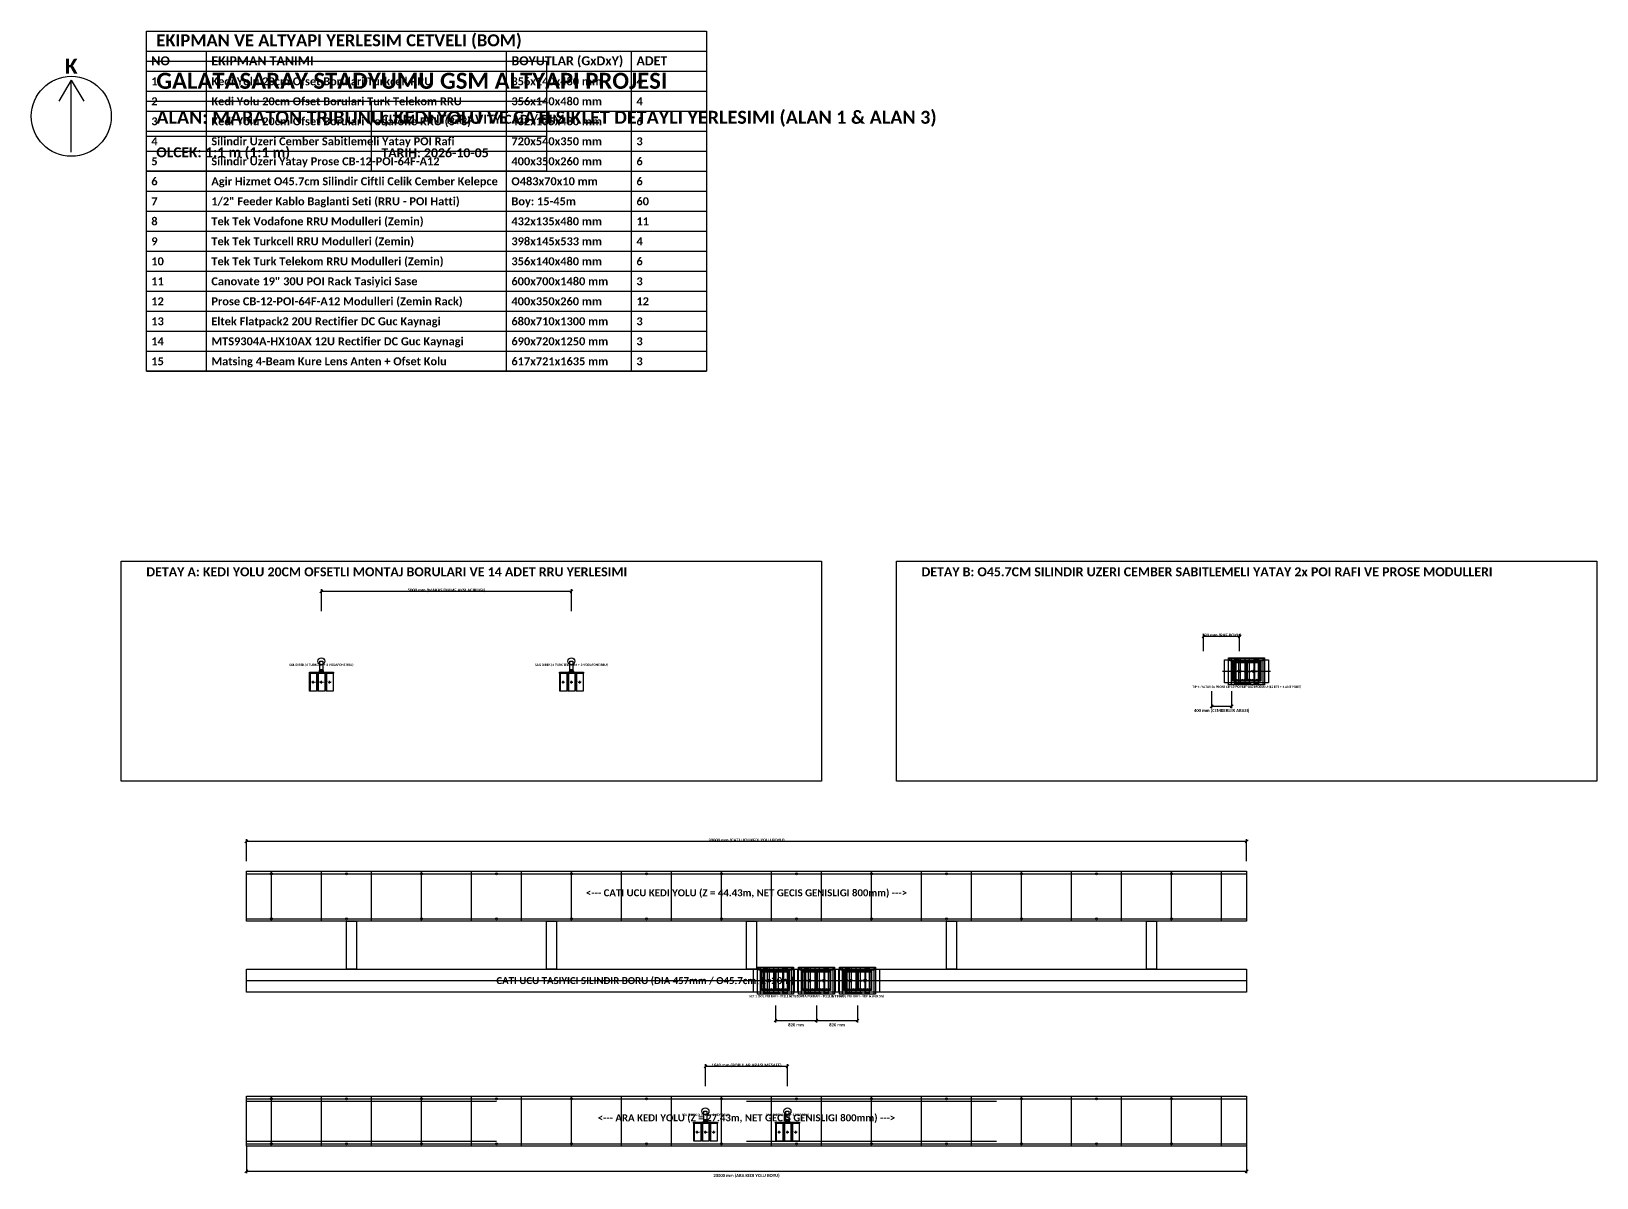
# Model space of a CAD drawing. Header units: metres. Extents: x -17.3 to 15, y -21.4 to 26.3.
# Drawn here: x -17.3 to 14, y 3.37 to 26.3 of the extents above; entities that cross this region are included whole.
import ezdxf
from ezdxf.enums import TextEntityAlignment as Align

# ---------------------------------------------------------------- set-up
doc = ezdxf.new("R2010")
doc.units = ezdxf.units.M
doc.linetypes.add('DASHED', pattern=[10, 5, -5])
for name, color, linetype in [('CELIK_KIRIS_KOLON', 9, 'CONTINUOUS'), ('EKP_POI_MODULLERI', 40, 'CONTINUOUS'), ('EKP_POI_TASIYICI_SASE', 30, 'CONTINUOUS'), ('EKP_TURK_TELEKOM_RRU', 4, 'CONTINUOUS'), ('EKP_TURKCELL_RRU', 5, 'CONTINUOUS'), ('EKP_VODAFONE_RRU', 1, 'CONTINUOUS'), ('KORKULUK_KAPI', 4, 'CONTINUOUS'), ('METIN_BILGI', 7, 'CONTINUOUS'), ('MONTAJ_BORULARI', 2, 'CONTINUOUS'), ('OLCULER', 1, 'CONTINUOUS'), ('YURUYUS_KORIDORU', 3, 'DASHED'), ('ZEMIN_PLATFORM', 8, 'CONTINUOUS')]:
    doc.layers.add(name, color=color, linetype=linetype)
doc.styles.get("Standard").update_dxf_attribs({"font": 'calibrib.ttf'})

msp = doc.modelspace()

# ---------------------------------------------------------------- linework, layer by layer
at = {"layer": 'CELIK_KIRIS_KOLON'}
for points in [[(-11, 7.542), (-11, 8.5), (-10.8, 8.5), (-10.8, 7.542)], [(-7, 7.542), (-7, 8.5), (-6.8, 8.5), (-6.8, 7.542)], [(-3, 7.542), (-3, 8.5), (-2.8, 8.5), (-2.8, 7.542)], [(1, 7.542), (1, 8.5), (1.2, 8.5), (1.2, 7.542)], [(5, 7.542), (5, 8.5), (5.2, 8.5), (5.2, 7.542)]]:
    msp.add_lwpolyline(points, close=True, dxfattribs=at)
for centre in [(-11.5, 13.7), (-6.5, 13.7), (-3.82, 4.7), (-2.18, 4.7)]:
    msp.add_circle(centre, 0.07, dxfattribs=at)
at = {"layer": 'EKP_POI_MODULLERI'}
for p, q in [((6.74, 13.675), (6.98, 13.675)), ((6.83, 13.5), (6.89, 13.5)), ((6.86, 13.47), (6.86, 13.53)), ((7.02, 13.675), (7.26, 13.675)), ((7.11, 13.5), (7.17, 13.5)), ((7.14, 13.47), (7.14, 13.53)), ((6.74, 13.325), (6.98, 13.325)), ((7.02, 13.325), (7.26, 13.325)), ((-2.68, 7.489), (-2.44, 7.489)), ((-2.59, 7.314), (-2.53, 7.314)), ((-2.56, 7.284), (-2.56, 7.344)), ((-2.4, 7.489), (-2.16, 7.489)), ((-2.31, 7.314), (-2.25, 7.314)), ((-2.28, 7.284), (-2.28, 7.344)), ((-1.86, 7.489), (-1.62, 7.489)), ((-1.77, 7.314), (-1.71, 7.314)), ((-1.74, 7.284), (-1.74, 7.344)), ((-1.58, 7.489), (-1.34, 7.489)), ((-1.49, 7.314), (-1.43, 7.314)), ((-1.46, 7.284), (-1.46, 7.344)), ((-1.04, 7.489), (-0.8, 7.489)), ((-0.95, 7.314), (-0.89, 7.314)), ((-0.92, 7.284), (-0.92, 7.344)), ((-0.76, 7.489), (-0.52, 7.489)), ((-0.67, 7.314), (-0.61, 7.314)), ((-0.64, 7.284), (-0.64, 7.344)), ((-2.68, 7.139), (-2.44, 7.139)), ((-2.4, 7.139), (-2.16, 7.139)), ((-1.86, 7.139), (-1.62, 7.139)), ((-1.58, 7.139), (-1.34, 7.139)), ((-1.04, 7.139), (-0.8, 7.139)), ((-0.76, 7.139), (-0.52, 7.139))]:
    msp.add_line(p, q, dxfattribs=at)
for points in [[(6.718, 13.3), (6.718, 13.7), (6.73, 13.7), (6.73, 13.3)], [(6.73, 13.3), (6.73, 13.7), (6.99, 13.7), (6.99, 13.3)], [(6.99, 13.3), (6.99, 13.7), (7.002, 13.7), (7.002, 13.3)], [(6.998, 13.3), (6.998, 13.7), (7.01, 13.7), (7.01, 13.3)], [(7.01, 13.3), (7.01, 13.7), (7.27, 13.7), (7.27, 13.3)], [(7.27, 13.3), (7.27, 13.7), (7.282, 13.7), (7.282, 13.3)], [(-2.702, 7.114), (-2.702, 7.514), (-2.69, 7.514), (-2.69, 7.114)], [(-2.69, 7.114), (-2.69, 7.514), (-2.43, 7.514), (-2.43, 7.114)], [(-2.43, 7.114), (-2.43, 7.514), (-2.418, 7.514), (-2.418, 7.114)], [(-2.422, 7.114), (-2.422, 7.514), (-2.41, 7.514), (-2.41, 7.114)], [(-2.41, 7.114), (-2.41, 7.514), (-2.15, 7.514), (-2.15, 7.114)], [(-2.15, 7.114), (-2.15, 7.514), (-2.138, 7.514), (-2.138, 7.114)], [(-1.882, 7.114), (-1.882, 7.514), (-1.87, 7.514), (-1.87, 7.114)], [(-1.87, 7.114), (-1.87, 7.514), (-1.61, 7.514), (-1.61, 7.114)], [(-1.61, 7.114), (-1.61, 7.514), (-1.598, 7.514), (-1.598, 7.114)], [(-1.602, 7.114), (-1.602, 7.514), (-1.59, 7.514), (-1.59, 7.114)], [(-1.59, 7.114), (-1.59, 7.514), (-1.33, 7.514), (-1.33, 7.114)], [(-1.33, 7.114), (-1.33, 7.514), (-1.318, 7.514), (-1.318, 7.114)], [(-1.062, 7.114), (-1.062, 7.514), (-1.05, 7.514), (-1.05, 7.114)], [(-1.05, 7.114), (-1.05, 7.514), (-0.79, 7.514), (-0.79, 7.114)], [(-0.79, 7.114), (-0.79, 7.514), (-0.778, 7.514), (-0.778, 7.114)], [(-0.782, 7.114), (-0.782, 7.514), (-0.77, 7.514), (-0.77, 7.114)], [(-0.77, 7.114), (-0.77, 7.514), (-0.51, 7.514), (-0.51, 7.114)], [(-0.51, 7.114), (-0.51, 7.514), (-0.498, 7.514), (-0.498, 7.114)]]:
    msp.add_lwpolyline(points, close=True, dxfattribs=at)
for centre, radius in [((6.765, 13.675), 0.007), ((6.828, 13.675), 0.007), ((6.892, 13.675), 0.007), ((6.955, 13.675), 0.007), ((7.045, 13.675), 0.007), ((7.108, 13.675), 0.007), ((7.172, 13.675), 0.007), ((7.235, 13.675), 0.007), ((6.755, 13.335), 0.005), ((6.755, 13.315), 0.005), ((6.797, 13.335), 0.005), ((6.797, 13.315), 0.005), ((6.839, 13.335), 0.005), ((6.839, 13.315), 0.005), ((6.881, 13.335), 0.005), ((6.881, 13.315), 0.005), ((6.923, 13.335), 0.005), ((6.923, 13.315), 0.005), ((6.965, 13.335), 0.005), ((6.965, 13.315), 0.005), ((7.035, 13.335), 0.005), ((7.035, 13.315), 0.005), ((7.077, 13.335), 0.005), ((7.077, 13.315), 0.005), ((7.119, 13.335), 0.005), ((7.119, 13.315), 0.005), ((7.161, 13.335), 0.005), ((7.161, 13.315), 0.005), ((7.203, 13.335), 0.005), ((7.203, 13.315), 0.005), ((7.245, 13.335), 0.005), ((7.245, 13.315), 0.005), ((-2.655, 7.489), 0.007), ((-2.592, 7.489), 0.007), ((-2.528, 7.489), 0.007), ((-2.465, 7.489), 0.007), ((-2.375, 7.489), 0.007), ((-2.312, 7.489), 0.007), ((-2.248, 7.489), 0.007), ((-2.185, 7.489), 0.007), ((-1.835, 7.489), 0.007), ((-1.772, 7.489), 0.007), ((-1.708, 7.489), 0.007), ((-1.645, 7.489), 0.007), ((-1.555, 7.489), 0.007), ((-1.492, 7.489), 0.007), ((-1.428, 7.489), 0.007), ((-1.365, 7.489), 0.007), ((-1.015, 7.489), 0.007), ((-0.952, 7.489), 0.007), ((-0.888, 7.489), 0.007), ((-0.825, 7.489), 0.007), ((-0.735, 7.489), 0.007), ((-0.672, 7.489), 0.007), ((-0.608, 7.489), 0.007), ((-0.545, 7.489), 0.007), ((-2.665, 7.149), 0.005), ((-2.665, 7.129), 0.005), ((-2.623, 7.149), 0.005), ((-2.623, 7.129), 0.005), ((-2.581, 7.149), 0.005), ((-2.581, 7.129), 0.005), ((-2.539, 7.149), 0.005), ((-2.539, 7.129), 0.005), ((-2.497, 7.149), 0.005), ((-2.497, 7.129), 0.005), ((-2.455, 7.149), 0.005), ((-2.455, 7.129), 0.005), ((-2.385, 7.149), 0.005), ((-2.385, 7.129), 0.005), ((-2.343, 7.149), 0.005), ((-2.343, 7.129), 0.005), ((-2.301, 7.149), 0.005), ((-2.301, 7.129), 0.005), ((-2.259, 7.149), 0.005), ((-2.259, 7.129), 0.005), ((-2.217, 7.149), 0.005), ((-2.217, 7.129), 0.005), ((-2.175, 7.149), 0.005), ((-2.175, 7.129), 0.005), ((-1.845, 7.149), 0.005), ((-1.845, 7.129), 0.005), ((-1.803, 7.149), 0.005), ((-1.803, 7.129), 0.005), ((-1.761, 7.149), 0.005), ((-1.761, 7.129), 0.005), ((-1.719, 7.149), 0.005), ((-1.719, 7.129), 0.005), ((-1.677, 7.149), 0.005), ((-1.677, 7.129), 0.005), ((-1.635, 7.149), 0.005), ((-1.635, 7.129), 0.005), ((-1.565, 7.149), 0.005), ((-1.565, 7.129), 0.005), ((-1.523, 7.149), 0.005), ((-1.523, 7.129), 0.005), ((-1.481, 7.149), 0.005), ((-1.481, 7.129), 0.005), ((-1.439, 7.149), 0.005), ((-1.439, 7.129), 0.005), ((-1.397, 7.149), 0.005), ((-1.397, 7.129), 0.005), ((-1.355, 7.149), 0.005), ((-1.355, 7.129), 0.005), ((-1.025, 7.149), 0.005), ((-1.025, 7.129), 0.005), ((-0.983, 7.149), 0.005), ((-0.983, 7.129), 0.005), ((-0.941, 7.149), 0.005), ((-0.941, 7.129), 0.005), ((-0.899, 7.149), 0.005), ((-0.899, 7.129), 0.005), ((-0.857, 7.149), 0.005), ((-0.857, 7.129), 0.005), ((-0.815, 7.149), 0.005), ((-0.815, 7.129), 0.005), ((-0.745, 7.149), 0.005), ((-0.745, 7.129), 0.005), ((-0.703, 7.149), 0.005), ((-0.703, 7.129), 0.005), ((-0.661, 7.149), 0.005), ((-0.661, 7.129), 0.005), ((-0.619, 7.149), 0.005), ((-0.619, 7.129), 0.005), ((-0.577, 7.149), 0.005), ((-0.577, 7.129), 0.005), ((-0.535, 7.149), 0.005), ((-0.535, 7.129), 0.005)]:
    msp.add_circle(centre, radius, dxfattribs=at)
at = {"layer": 'EKP_POI_TASIYICI_SASE'}
for p, q in [((6.7, 13.25), (6.7, 13.75)), ((6.79, 13.25), (6.79, 13.75)), ((6.88, 13.25), (6.88, 13.75)), ((6.97, 13.25), (6.97, 13.75)), ((7.06, 13.25), (7.06, 13.75)), ((7.15, 13.25), (7.15, 13.75)), ((7.24, 13.25), (7.24, 13.75)), ((7.33, 13.25), (7.33, 13.75)), ((-2.72, 7.064), (-2.72, 7.564)), ((-2.63, 7.064), (-2.63, 7.564)), ((-2.54, 7.064), (-2.54, 7.564)), ((-2.45, 7.064), (-2.45, 7.564)), ((-2.36, 7.064), (-2.36, 7.564)), ((-2.27, 7.064), (-2.27, 7.564)), ((-2.18, 7.064), (-2.18, 7.564)), ((-2.09, 7.064), (-2.09, 7.564)), ((-1.9, 7.064), (-1.9, 7.564)), ((-1.81, 7.064), (-1.81, 7.564)), ((-1.72, 7.064), (-1.72, 7.564)), ((-1.63, 7.064), (-1.63, 7.564)), ((-1.54, 7.064), (-1.54, 7.564)), ((-1.45, 7.064), (-1.45, 7.564)), ((-1.36, 7.064), (-1.36, 7.564)), ((-1.27, 7.064), (-1.27, 7.564)), ((-1.08, 7.064), (-1.08, 7.564)), ((-0.99, 7.064), (-0.99, 7.564)), ((-0.9, 7.064), (-0.9, 7.564)), ((-0.81, 7.064), (-0.81, 7.564)), ((-0.72, 7.064), (-0.72, 7.564)), ((-0.63, 7.064), (-0.63, 7.564)), ((-0.54, 7.064), (-0.54, 7.564)), ((-0.45, 7.064), (-0.45, 7.564))]:
    msp.add_line(p, q, dxfattribs=at)
for points in [[(6.64, 13.23), (6.64, 13.77), (7.36, 13.77), (7.36, 13.23)], [(6.665, 13.71), (6.665, 13.76), (7.335, 13.76), (7.335, 13.71)], [(6.765, 13.741), (6.765, 13.764), (6.835, 13.764), (6.835, 13.741)], [(6.765, 13.259), (6.765, 13.741), (6.835, 13.741), (6.835, 13.259)], [(7.165, 13.741), (7.165, 13.764), (7.235, 13.764), (7.235, 13.741)], [(7.165, 13.259), (7.165, 13.741), (7.235, 13.741), (7.235, 13.259)], [(6.765, 13.236), (6.765, 13.259), (6.835, 13.259), (6.835, 13.236)], [(6.78, 13.24), (6.78, 13.265), (7.08, 13.265), (7.08, 13.24)], [(7.165, 13.236), (7.165, 13.259), (7.235, 13.259), (7.235, 13.236)], [(-2.78, 7.044), (-2.78, 7.584), (-2.06, 7.584), (-2.06, 7.044)], [(-2.755, 7.524), (-2.755, 7.574), (-2.085, 7.574), (-2.085, 7.524)], [(-2.655, 7.554), (-2.655, 7.578), (-2.585, 7.578), (-2.585, 7.554)], [(-2.655, 7.074), (-2.655, 7.554), (-2.585, 7.554), (-2.585, 7.074)], [(-2.255, 7.554), (-2.255, 7.578), (-2.185, 7.578), (-2.185, 7.554)], [(-2.255, 7.074), (-2.255, 7.554), (-2.185, 7.554), (-2.185, 7.074)], [(-1.96, 7.044), (-1.96, 7.584), (-1.24, 7.584), (-1.24, 7.044)], [(-1.935, 7.524), (-1.935, 7.574), (-1.265, 7.574), (-1.265, 7.524)], [(-1.835, 7.554), (-1.835, 7.578), (-1.765, 7.578), (-1.765, 7.554)], [(-1.835, 7.074), (-1.835, 7.554), (-1.765, 7.554), (-1.765, 7.074)], [(-1.435, 7.554), (-1.435, 7.578), (-1.365, 7.578), (-1.365, 7.554)], [(-1.435, 7.074), (-1.435, 7.554), (-1.365, 7.554), (-1.365, 7.074)], [(-1.14, 7.044), (-1.14, 7.584), (-0.42, 7.584), (-0.42, 7.044)], [(-1.115, 7.524), (-1.115, 7.574), (-0.445, 7.574), (-0.445, 7.524)], [(-1.015, 7.554), (-1.015, 7.578), (-0.945, 7.578), (-0.945, 7.554)], [(-1.015, 7.074), (-1.015, 7.554), (-0.945, 7.554), (-0.945, 7.074)], [(-0.615, 7.554), (-0.615, 7.578), (-0.545, 7.578), (-0.545, 7.554)], [(-0.615, 7.074), (-0.615, 7.554), (-0.545, 7.554), (-0.545, 7.074)], [(-2.655, 7.05), (-2.655, 7.074), (-2.585, 7.074), (-2.585, 7.05)], [(-2.64, 7.054), (-2.64, 7.079), (-2.34, 7.079), (-2.34, 7.054)], [(-2.255, 7.05), (-2.255, 7.074), (-2.185, 7.074), (-2.185, 7.05)], [(-1.835, 7.05), (-1.835, 7.074), (-1.765, 7.074), (-1.765, 7.05)], [(-1.82, 7.054), (-1.82, 7.079), (-1.52, 7.079), (-1.52, 7.054)], [(-1.435, 7.05), (-1.435, 7.074), (-1.365, 7.074), (-1.365, 7.05)], [(-1.015, 7.05), (-1.015, 7.074), (-0.945, 7.074), (-0.945, 7.05)], [(-1, 7.054), (-1, 7.079), (-0.7, 7.079), (-0.7, 7.054)], [(-0.615, 7.05), (-0.615, 7.074), (-0.545, 7.074), (-0.545, 7.05)]]:
    msp.add_lwpolyline(points, close=True, dxfattribs=at)
for centre in [(6.8, 13.752), (7.2, 13.752), (6.8, 13.248), (7.2, 13.248), (-2.62, 7.566), (-2.22, 7.566), (-1.8, 7.566), (-1.4, 7.566), (-0.98, 7.566), (-0.58, 7.566), (-2.62, 7.062), (-2.22, 7.062), (-1.8, 7.062), (-1.4, 7.062), (-0.98, 7.062), (-0.58, 7.062)]:
    msp.add_circle(centre, 0.006, dxfattribs=at)
at = {"layer": 'EKP_TURK_TELEKOM_RRU'}
for p, q in [((-6.72, 13.104), (-6.72, 13.46)), ((-6.555, 13.104), (-6.555, 13.46)), ((-6.69, 13.282), (-6.64, 13.282)), ((-6.665, 13.257), (-6.665, 13.307)), ((-6.525, 13.282), (-6.475, 13.282)), ((-6.5, 13.257), (-6.5, 13.307)), ((-2.4, 4.104), (-2.4, 4.46)), ((-2.235, 4.104), (-2.235, 4.46)), ((-2.37, 4.282), (-2.32, 4.282)), ((-2.345, 4.257), (-2.345, 4.307)), ((-2.205, 4.282), (-2.155, 4.282)), ((-2.18, 4.257), (-2.18, 4.307))]:
    msp.add_line(p, q, dxfattribs=at)
for points in [[(-6.735, 13.104), (-6.735, 13.46), (-6.595, 13.46), (-6.595, 13.104)], [(-6.57, 13.104), (-6.57, 13.46), (-6.43, 13.46), (-6.43, 13.104)], [(-2.415, 4.104), (-2.415, 4.46), (-2.275, 4.46), (-2.275, 4.104)], [(-2.25, 4.104), (-2.25, 4.46), (-2.11, 4.46), (-2.11, 4.104)]]:
    msp.add_lwpolyline(points, close=True, dxfattribs=at)
at = {"layer": 'EKP_TURKCELL_RRU'}
for p, q in [((-11.72, 13.104), (-11.72, 13.46)), ((-11.555, 13.104), (-11.555, 13.46)), ((-11.69, 13.282), (-11.64, 13.282)), ((-11.665, 13.257), (-11.665, 13.307)), ((-11.525, 13.282), (-11.475, 13.282)), ((-11.5, 13.257), (-11.5, 13.307)), ((-4.04, 4.104), (-4.04, 4.46)), ((-3.875, 4.104), (-3.875, 4.46)), ((-4.01, 4.282), (-3.96, 4.282)), ((-3.985, 4.257), (-3.985, 4.307)), ((-3.845, 4.282), (-3.795, 4.282)), ((-3.82, 4.257), (-3.82, 4.307))]:
    msp.add_line(p, q, dxfattribs=at)
for points in [[(-11.735, 13.104), (-11.735, 13.46), (-11.595, 13.46), (-11.595, 13.104)], [(-11.57, 13.104), (-11.57, 13.46), (-11.43, 13.46), (-11.43, 13.104)], [(-4.055, 4.104), (-4.055, 4.46), (-3.915, 4.46), (-3.915, 4.104)], [(-3.89, 4.104), (-3.89, 4.46), (-3.75, 4.46), (-3.75, 4.104)]]:
    msp.add_lwpolyline(points, close=True, dxfattribs=at)
at = {"layer": 'EKP_VODAFONE_RRU'}
for p, q in [((-11.39, 13.104), (-11.39, 13.46)), ((-6.39, 13.104), (-6.39, 13.46)), ((-11.36, 13.282), (-11.31, 13.282)), ((-11.335, 13.257), (-11.335, 13.307)), ((-6.36, 13.282), (-6.31, 13.282)), ((-6.335, 13.257), (-6.335, 13.307)), ((-3.71, 4.104), (-3.71, 4.46)), ((-2.07, 4.104), (-2.07, 4.46)), ((-3.68, 4.282), (-3.63, 4.282)), ((-3.655, 4.257), (-3.655, 4.307)), ((-2.04, 4.282), (-1.99, 4.282)), ((-2.015, 4.257), (-2.015, 4.307))]:
    msp.add_line(p, q, dxfattribs=at)
for points in [[(-11.405, 13.104), (-11.405, 13.46), (-11.265, 13.46), (-11.265, 13.104)], [(-6.405, 13.104), (-6.405, 13.46), (-6.265, 13.46), (-6.265, 13.104)], [(-3.725, 4.104), (-3.725, 4.46), (-3.585, 4.46), (-3.585, 4.104)], [(-2.085, 4.104), (-2.085, 4.46), (-1.945, 4.46), (-1.945, 4.104)]]:
    msp.add_lwpolyline(points, close=True, dxfattribs=at)
at = {"layer": 'KORKULUK_KAPI'}
for p, q in [((-13, 9.45), (7, 9.45)), ((-13, 8.55), (7, 8.55)), ((-13, 4.95), (7, 4.95)), ((-13, 4.05), (7, 4.05))]:
    msp.add_line(p, q, dxfattribs=at)
for centre in [(-12.5, 9.45), (-11, 9.45), (-9.5, 9.45), (-8, 9.45), (-6.5, 9.45), (-5, 9.45), (-3.5, 9.45), (-2, 9.45), (-0.5, 9.45), (1, 9.45), (2.5, 9.45), (4, 9.45), (5.5, 9.45), (-12.5, 8.55), (-11, 8.55), (-9.5, 8.55), (-8, 8.55), (-6.5, 8.55), (-5, 8.55), (-3.5, 8.55), (-2, 8.55), (-0.5, 8.55), (1, 8.55), (2.5, 8.55), (4, 8.55), (5.5, 8.55), (-12.5, 4.95), (-11, 4.95), (-9.5, 4.95), (-8, 4.95), (-6.5, 4.95), (-5, 4.95), (-3.5, 4.95), (-2, 4.95), (-0.5, 4.95), (1, 4.95), (2.5, 4.95), (4, 4.95), (5.5, 4.95), (-12.5, 4.05), (-11, 4.05), (-9.5, 4.05), (-8, 4.05), (-6.5, 4.05), (-5, 4.05), (-3.5, 4.05), (-2, 4.05), (-0.5, 4.05), (1, 4.05), (2.5, 4.05), (4, 4.05), (5.5, 4.05)]:
    msp.add_circle(centre, 0.02, dxfattribs=at)
at = {"layer": 'METIN_BILGI'}
for p, q in [((-15, 25.9), (-3.8, 25.9)), ((-13.8, 19.5), (-13.8, 25.9)), ((-7.8, 19.5), (-7.8, 25.9)), ((-5.3, 19.5), (-5.3, 25.9)), ((-15, 25.5), (-3.8, 25.5)), ((-16.5, 25.32), (-16.75, 24.9)), ((-16.5, 23.88), (-16.5, 25.32)), ((-16.5, 25.32), (-16.25, 24.9)), ((-15, 25.1), (-3.8, 25.1)), ((-15, 24.9), (-7, 24.9)), ((-10.5, 23.5), (-10.5, 24.9)), ((-15, 24.7), (-3.8, 24.7)), ((-15, 24.3), (-3.8, 24.3)), ((-15, 24.2), (-7, 24.2)), ((-15, 23.9), (-3.8, 23.9)), ((-15, 23.5), (-3.8, 23.5)), ((-15, 23.1), (-3.8, 23.1)), ((-15, 22.7), (-3.8, 22.7)), ((-15, 22.3), (-3.8, 22.3)), ((-15, 21.9), (-3.8, 21.9)), ((-15, 21.5), (-3.8, 21.5)), ((-15, 21.1), (-3.8, 21.1)), ((-15, 20.7), (-3.8, 20.7)), ((-15, 20.3), (-3.8, 20.3)), ((-15, 19.9), (-3.8, 19.9)), ((-15, 19.5), (-3.8, 19.5))]:
    msp.add_line(p, q, dxfattribs=at)
for points in [[(-15, 19.5), (-15, 26.3), (-3.8, 26.3), (-3.8, 19.5)], [(-15, 23.5), (-15, 25.7), (-7, 25.7), (-7, 23.5)], [(-15.5, 11.3), (-15.5, 15.7), (-1.5, 15.7), (-1.5, 11.3)], [(0, 11.3), (0, 15.7), (14, 15.7), (14, 11.3)]]:
    msp.add_lwpolyline(points, close=True, dxfattribs=at)
msp.add_circle((-16.5, 24.6), 0.8, dxfattribs=at)
at = {"layer": 'MONTAJ_BORULARI'}
for p, q in [((6.52, 13.5), (7.48, 13.5)), ((-13, 7.314), (7, 7.314)), ((-2.9, 7.314), (-1.94, 7.314)), ((-2.08, 7.314), (-1.12, 7.314)), ((-1.26, 7.314), (-0.3, 7.314))]:
    msp.add_line(p, q, dxfattribs=at)
for points in [[(-11.74, 13.46), (-11.74, 13.485), (-11.26, 13.485), (-11.26, 13.46)], [(-11.53, 13.5), (-11.53, 13.7), (-11.47, 13.7), (-11.47, 13.5)], [(-6.74, 13.46), (-6.74, 13.485), (-6.26, 13.485), (-6.26, 13.46)], [(-6.53, 13.5), (-6.53, 13.7), (-6.47, 13.7), (-6.47, 13.5)], [(6.56, 13.271), (6.56, 13.729), (7.44, 13.729), (7.44, 13.271)], [(-13, 7.085), (-13, 7.542), (7, 7.542), (7, 7.085)], [(-2.86, 7.085), (-2.86, 7.542), (-1.98, 7.542), (-1.98, 7.085)], [(-2.04, 7.085), (-2.04, 7.542), (-1.16, 7.542), (-1.16, 7.085)], [(-1.22, 7.085), (-1.22, 7.542), (-0.34, 7.542), (-0.34, 7.085)], [(-3.85, 4.5), (-3.85, 4.7), (-3.79, 4.7), (-3.79, 4.5)], [(-2.21, 4.5), (-2.21, 4.7), (-2.15, 4.7), (-2.15, 4.5)], [(-4.06, 4.46), (-4.06, 4.485), (-3.58, 4.485), (-3.58, 4.46)], [(-2.42, 4.46), (-2.42, 4.485), (-1.94, 4.485), (-1.94, 4.46)]]:
    msp.add_lwpolyline(points, close=True, dxfattribs=at)
for centre, radius in [((-11.5, 13.5), 0.0382), ((-11.5, 13.5), 0.0301), ((-6.5, 13.5), 0.0382), ((-6.5, 13.5), 0.0301), ((-3.82, 4.5), 0.0382), ((-3.82, 4.5), 0.0301), ((-2.18, 4.5), 0.0382), ((-2.18, 4.5), 0.0301)]:
    msp.add_circle(centre, radius, dxfattribs=at)
at = {"layer": 'OLCULER'}
for p, q in [((-11.528, 15.072), (-11.472, 15.128)), ((-11.5, 14.7), (-11.5, 15.14)), ((-11.5, 15.1), (-6.5, 15.1)), ((-6.528, 15.072), (-6.472, 15.128)), ((-6.5, 14.7), (-6.5, 15.14)), ((6.113, 14.172), (6.168, 14.228)), ((6.141, 13.9), (6.141, 14.24)), ((6.141, 14.2), (6.861, 14.2)), ((6.833, 14.172), (6.888, 14.228)), ((6.861, 13.9), (6.861, 14.24)), ((6.301, 13.1), (6.301, 12.76)), ((6.7, 13.1), (6.7, 12.76)), ((6.273, 12.772), (6.329, 12.828)), ((6.301, 12.8), (6.7, 12.8)), ((6.673, 12.772), (6.728, 12.828)), ((-13.028, 10.072), (-12.972, 10.128)), ((-13, 9.7), (-13, 10.14)), ((-13, 10.1), (7, 10.1)), ((6.972, 10.072), (7.028, 10.128)), ((7, 9.7), (7, 10.14)), ((-2.42, 6.814), (-2.42, 6.474)), ((-1.6, 6.814), (-1.6, 6.474)), ((-1.6, 6.814), (-1.6, 6.474)), ((-0.78, 6.814), (-0.78, 6.474)), ((-2.448, 6.486), (-2.392, 6.542)), ((-2.42, 6.514), (-1.6, 6.514)), ((-1.628, 6.486), (-1.572, 6.542)), ((-1.628, 6.486), (-1.572, 6.542)), ((-1.6, 6.514), (-0.78, 6.514)), ((-0.808, 6.486), (-0.752, 6.542)), ((-3.82, 5.2), (-3.82, 5.64)), ((-2.18, 5.2), (-2.18, 5.64)), ((-3.848, 5.572), (-3.792, 5.628)), ((-3.82, 5.6), (-2.18, 5.6)), ((-2.208, 5.572), (-2.152, 5.628)), ((-13, 4), (-13, 3.46)), ((7, 4), (7, 3.46)), ((-13.028, 3.472), (-12.972, 3.528)), ((-13, 3.5), (7, 3.5)), ((6.972, 3.472), (7.028, 3.528))]:
    msp.add_line(p, q, dxfattribs=at)
at = {"layer": 'YURUYUS_KORIDORU'}
for p, q in [((-13, 4.9), (7, 4.9)), ((-13, 4.1), (7, 4.1))]:
    msp.add_line(p, q, dxfattribs=at)
at = {"layer": 'ZEMIN_PLATFORM'}
for p, q in [((-12.5, 8.5), (-12.5, 9.5)), ((-11.5, 8.5), (-11.5, 9.5)), ((-10.5, 8.5), (-10.5, 9.5)), ((-9.5, 8.5), (-9.5, 9.5)), ((-8.5, 8.5), (-8.5, 9.5)), ((-7.5, 8.5), (-7.5, 9.5)), ((-6.5, 8.5), (-6.5, 9.5)), ((-5.5, 8.5), (-5.5, 9.5)), ((-4.5, 8.5), (-4.5, 9.5)), ((-3.5, 8.5), (-3.5, 9.5)), ((-2.5, 8.5), (-2.5, 9.5)), ((-1.5, 8.5), (-1.5, 9.5)), ((-0.5, 8.5), (-0.5, 9.5)), ((0.5, 8.5), (0.5, 9.5)), ((1.5, 8.5), (1.5, 9.5)), ((2.5, 8.5), (2.5, 9.5)), ((3.5, 8.5), (3.5, 9.5)), ((4.5, 8.5), (4.5, 9.5)), ((5.5, 8.5), (5.5, 9.5)), ((6.5, 8.5), (6.5, 9.5)), ((-12.5, 4), (-12.5, 5)), ((-11.5, 4), (-11.5, 5)), ((-10.5, 4), (-10.5, 5)), ((-9.5, 4), (-9.5, 5)), ((-8.5, 4), (-8.5, 5)), ((-7.5, 4), (-7.5, 5)), ((-6.5, 4), (-6.5, 5)), ((-5.5, 4), (-5.5, 5)), ((-4.5, 4), (-4.5, 5)), ((-3.5, 4), (-3.5, 5)), ((-2.5, 4), (-2.5, 5)), ((-1.5, 4), (-1.5, 5)), ((-0.5, 4), (-0.5, 5)), ((0.5, 4), (0.5, 5)), ((1.5, 4), (1.5, 5)), ((2.5, 4), (2.5, 5)), ((3.5, 4), (3.5, 5)), ((4.5, 4), (4.5, 5)), ((5.5, 4), (5.5, 5)), ((6.5, 4), (6.5, 5))]:
    msp.add_line(p, q, dxfattribs=at)
for points in [[(-13, 8.5), (-13, 9.5), (7, 9.5), (7, 8.5)], [(-13, 4), (-13, 5), (7, 5), (7, 4)]]:
    msp.add_lwpolyline(points, close=True, dxfattribs=at)

# ---------------------------------------------------------------- texts
at = {"layer": 'EKP_POI_MODULLERI'}
for s, height, p in [('TCELL & TT 5G', 0.024, (6.86, 13.488)), ('POI-1', 0.032, (6.86, 13.512)), ('VODAFONE & AUX', 0.024, (7.14, 13.488)), ('POI-2', 0.032, (7.14, 13.512)), ('TCELL & TT 5G', 0.024, (-2.56, 7.302)), ('POI-1', 0.032, (-2.56, 7.326)), ('VODAFONE & AUX', 0.024, (-2.28, 7.302)), ('POI-2', 0.032, (-2.28, 7.326)), ('TCELL & TT 5G', 0.024, (-1.74, 7.302)), ('POI-3', 0.032, (-1.74, 7.326)), ('VODAFONE & AUX', 0.024, (-1.46, 7.302)), ('POI-4', 0.032, (-1.46, 7.326)), ('TCELL & TT 5G', 0.024, (-0.92, 7.302)), ('POI-5', 0.032, (-0.92, 7.326)), ('VODAFONE & AUX', 0.024, (-0.64, 7.302)), ('POI-6', 0.032, (-0.64, 7.326))]:
    msp.add_text(s, height=height, dxfattribs=at).set_placement(p, align=Align.MIDDLE_CENTER)
at = {"layer": 'EKP_TURK_TELEKOM_RRU'}
for p in [(-6.665, 13.282), (-6.5, 13.282), (-2.345, 4.282), (-2.18, 4.282)]:
    msp.add_text('TT', height=0.032, dxfattribs=at).set_placement(p, align=Align.MIDDLE_CENTER)
at = {"layer": 'EKP_TURKCELL_RRU'}
for p in [(-11.665, 13.282), (-11.5, 13.282), (-3.985, 4.282), (-3.82, 4.282)]:
    msp.add_text('TCELL', height=0.032, dxfattribs=at).set_placement(p, align=Align.MIDDLE_CENTER)
at = {"layer": 'EKP_VODAFONE_RRU'}
for p in [(-11.335, 13.282), (-6.335, 13.282), (-3.655, 4.282), (-2.015, 4.282)]:
    msp.add_text('VDF', height=0.032, dxfattribs=at).set_placement(p, align=Align.MIDDLE_CENTER)
at = {"layer": 'METIN_BILGI'}
for s, height, p in [('EKIPMAN VE ALTYAPI YERLESIM CETVELI (BOM)', 0.24, (-14.8, 26)), ('NO', 0.18, (-14.9, 25.62)), ('EKIPMAN TANIMI', 0.18, (-13.7, 25.62)), ('BOYUTLAR (GxDxY)', 0.18, (-7.7, 25.62)), ('ADET', 0.18, (-5.2, 25.62)), ('1', 0.16, (-14.9, 25.22)), ('GALATASARAY STADYUMU GSM ALTYAPI PROJESI', 0.32, (-14.8, 25.15)), ('Kedi Yolu 20cm Ofset Borulari Turkcell RRU', 0.16, (-13.7, 25.22)), ('356x140x480 mm', 0.16, (-7.7, 25.22)), ('4', 0.16, (-5.2, 25.22)), ('2', 0.16, (-14.9, 24.82)), ('ALAN: MARATON TRIBUNU, KEDI YOLU VE CATI SIKLET DETAYLI YERLESIMI (ALAN 1 & ALAN 3)', 0.26, (-14.8, 24.45)), ('Kedi Yolu 20cm Ofset Borulari Turk Telekom RRU', 0.16, (-13.7, 24.82)), ('356x140x480 mm', 0.16, (-7.7, 24.82)), ('4', 0.16, (-5.2, 24.82)), ('3', 0.16, (-14.9, 24.42)), ('Kedi Yolu 20cm Ofset Borulari Vodafone RRU (3+3)', 0.16, (-13.7, 24.42)), ('CIZIM: ANTIGRAVITY CAD / BIM', 0.18, (-10.3, 24.45)), ('432x135x480 mm', 0.16, (-7.7, 24.42)), ('6', 0.16, (-5.2, 24.42)), ('4', 0.16, (-14.9, 24.02)), ('Silindir Uzeri Cember Sabitlemeli Yatay POI Rafi', 0.16, (-13.7, 24.02)), ('720x540x350 mm', 0.16, (-7.7, 24.02)), ('3', 0.16, (-5.2, 24.02)), ('OLCEK: 1:1 m (1:1 m)', 0.2, (-14.8, 23.78)), ('Silindir Uzeri Yatay Prose CB-12-POI-64F-A12', 0.16, (-13.7, 23.62)), ('TARIH: 2026-10-05', 0.18, (-10.3, 23.78)), ('400x350x260 mm', 0.16, (-7.7, 23.62)), ('6', 0.16, (-5.2, 23.62)), ('5', 0.16, (-14.9, 23.62)), ('6', 0.16, (-14.9, 23.22)), ('Agir Hizmet O45.7cm Silindir Ciftli Celik Cember Kelepce', 0.16, (-13.7, 23.22)), ('O483x70x10 mm', 0.16, (-7.7, 23.22)), ('6', 0.16, (-5.2, 23.22)), ('7', 0.16, (-14.9, 22.82)), ('1/2" Feeder Kablo Baglanti Seti (RRU - POI Hatti)', 0.16, (-13.7, 22.82)), ('Boy: 15-45m', 0.16, (-7.7, 22.82)), ('60', 0.16, (-5.2, 22.82)), ('8', 0.16, (-14.9, 22.42)), ('Tek Tek Vodafone RRU Modulleri (Zemin)', 0.16, (-13.7, 22.42)), ('432x135x480 mm', 0.16, (-7.7, 22.42)), ('11', 0.16, (-5.2, 22.42)), ('9', 0.16, (-14.9, 22.02)), ('Tek Tek Turkcell RRU Modulleri (Zemin)', 0.16, (-13.7, 22.02)), ('398x145x533 mm', 0.16, (-7.7, 22.02)), ('4', 0.16, (-5.2, 22.02)), ('10', 0.16, (-14.9, 21.62)), ('Tek Tek Turk Telekom RRU Modulleri (Zemin)', 0.16, (-13.7, 21.62)), ('356x140x480 mm', 0.16, (-7.7, 21.62)), ('6', 0.16, (-5.2, 21.62)), ('11', 0.16, (-14.9, 21.22)), ('Canovate 19" 30U POI Rack Tasiyici Sase', 0.16, (-13.7, 21.22)), ('600x700x1480 mm', 0.16, (-7.7, 21.22)), ('3', 0.16, (-5.2, 21.22)), ('12', 0.16, (-14.9, 20.82)), ('Prose CB-12-POI-64F-A12 Modulleri (Zemin Rack)', 0.16, (-13.7, 20.82)), ('400x350x260 mm', 0.16, (-7.7, 20.82)), ('12', 0.16, (-5.2, 20.82)), ('13', 0.16, (-14.9, 20.42)), ('Eltek Flatpack2 20U Rectifier DC Guc Kaynagi', 0.16, (-13.7, 20.42)), ('680x710x1300 mm', 0.16, (-7.7, 20.42)), ('3', 0.16, (-5.2, 20.42)), ('14', 0.16, (-14.9, 20.02)), ('MTS9304A-HX10AX 12U Rectifier DC Guc Kaynagi', 0.16, (-13.7, 20.02)), ('690x720x1250 mm', 0.16, (-7.7, 20.02)), ('3', 0.16, (-5.2, 20.02)), ('15', 0.16, (-14.9, 19.62)), ('Matsing 4-Beam Kure Lens Anten + Ofset Kolu', 0.16, (-13.7, 19.62)), ('617x721x1635 mm', 0.16, (-7.7, 19.62)), ('3', 0.16, (-5.2, 19.62)), ('DETAY A: KEDI YOLU 20CM OFSETLI MONTAJ BORULARI VE 14 ADET RRU YERLESIMI', 0.18, (-15, 15.4)), ('DETAY B: O45.7CM SILINDIR UZERI CEMBER SABITLEMELI YATAY 2x POI RAFI VE PROSE MODULLERI', 0.18, (0.5, 15.4))]:
    msp.add_text(s, height=height, dxfattribs=at).set_placement(p)
for s, height, p in [('K', 0.3, (-16.5, 25.6)), ('SOL DIREK (4 TURKCELL + 3 VODAFONE RRU)', 0.045, (-11.5, 13.63)), ('SAG DIREK (4 TURK TELEKOM + 3 VODAFONE RRU)', 0.045, (-6.5, 13.63)), ('TIP-1: YATAY 2x PROSE CB-12-POI-64F-A12 MODULU (12 BTS + 4 ANT PORT)', 0.045, (7, 13.19)), ('SET 1 (SOL POI RAFI - TCELL & TT 5G)', 0.045, (-2.42, 7.004)), ('SET 2 (ORTA POI RAFI - TCELL & TT 5G)', 0.045, (-1.6, 7.004)), ('SET 3 (SAG POI RAFI - VDF & AUX 5G)', 0.045, (-0.78, 7.004)), ('SOL DIREK (4 TCELL + 3 VDF RRU)', 0.045, (-3.82, 4.63)), ('SAG DIREK (4 TT + 3 VDF RRU)', 0.045, (-2.18, 4.63))]:
    msp.add_text(s, height=height, dxfattribs=at).set_placement(p, align=Align.MIDDLE_CENTER)
at = {"layer": 'MONTAJ_BORULARI'}
msp.add_text('CATI UCU TASIYICI SILINDIR BORU (DIA 457mm / O45.7cm, L=20m)', height=0.14, dxfattribs=at).set_placement((-8, 7.314), align=Align.MIDDLE_LEFT)
at = {"layer": 'OLCULER'}
for s, p in [('5000 mm (MAKAS DIKME AKSI ACIKLIGI)', (-9, 15.124)), ('720 mm (RAF BOYU)', (6.501, 14.224)), ('400 mm (CEMBERLER ARASI)', (6.501, 12.716)), ('20000 mm (CATI UCU KEDI YOLU BOYU)', (-3, 10.124)), ('820 mm', (-2.01, 6.43)), ('820 mm', (-1.19, 6.43)), ('1640 mm (BORULAR ARASI MESAFE)', (-3, 5.624)), ('20000 mm (ARA KEDI YOLU BOYU)', (-3, 3.416))]:
    msp.add_text(s, height=0.06, dxfattribs=at).set_placement(p, align=Align.MIDDLE_CENTER)
at = {"layer": 'YURUYUS_KORIDORU'}
for s, p in [('<--- CATI UCU KEDI YOLU (Z = 44.43m, NET GECIS GENISLIGI 800mm) --->', (-3, 9)), ('<--- ARA KEDI YOLU (Z = 27.43m, NET GECIS GENISLIGI 800mm) --->', (-3, 4.5))]:
    msp.add_text(s, height=0.14, dxfattribs=at).set_placement(p, align=Align.CENTER)

doc.saveas('drawing.dxf')
